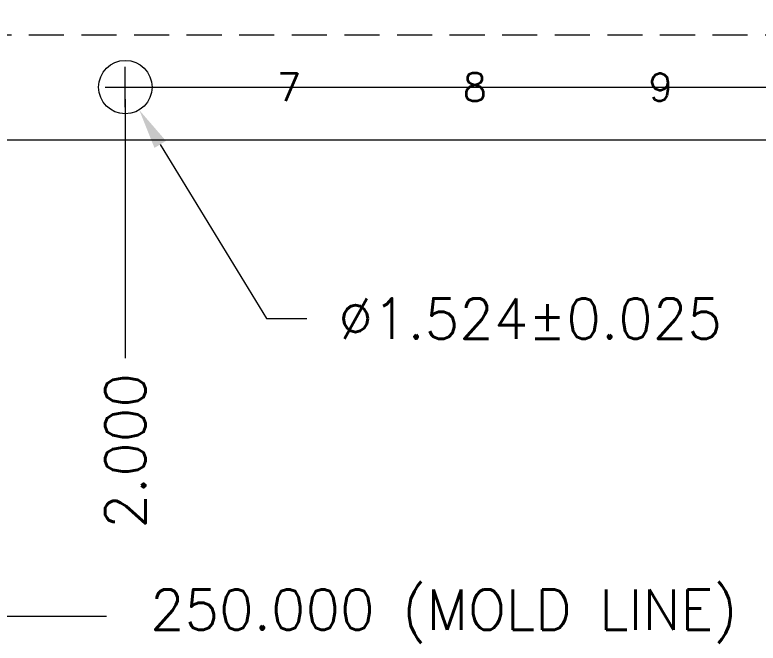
# Model space of a CAD drawing. Header units: millimetres. Extents: x 4026 to 4299, y 1527 to 1783.
# Drawn here: x 4124.44 to 4145.64, y 1654.88 to 1672.79 of the extents above; entities that cross this region are included whole.
import ezdxf

# ---------------------------------------------------------------- set-up
doc = ezdxf.new("R2010")
doc.units = ezdxf.units.MM
doc.linetypes.add('HIDDEN', pattern=[0.375, 0.25, -0.125])
doc.layers.add('1', color=7, linetype='Continuous')
doc.layers.add('1D', color=4, linetype='Continuous')
doc.layers.add('标注线', color=3, linetype='Continuous', lineweight=18)
doc.styles.add('SIMPLEX', font='SIMPLEX')
doc.styles.get("Standard").update_dxf_attribs({"font": ''})
doc.styles.add('宋体', font='')
doc.styles.get('Standard').set_extended_font_data('SimSun')
doc.styles.get('宋体').set_extended_font_data('SimSun')
doc.dimstyles.new('ISO-25', dxfattribs={"dimtxt": 0.1, "dimasz": 0.08, "dimexe": 0.015, "dimexo": 0.015, "dimgap": 0.02, "dimtad": 0, "dimzin": 1, "dimdsep": 46, "dimtxsty": 'Standard', "dimcen": 0.1, "dimadec": 0, "dimazin": 0, "dimtfac": 1, "dimtmove": 0, "dimatfit": 3, "dimfxl": 1, "dimarcsym": 0})

# ---------------------------------------------------------------- blocks, each defined once
blk = doc.blocks.new('*D84')
at = {"layer": 'Defpoints', "color": 0}
for p in [(4129.593, 1745.709), (4094.843, 1673.221), (4096.641, 1661.293)]:
    blk.add_point(p, dxfattribs=at)
at = {"layer": '标注线', "color": 0, "lineweight": 5}
for p, q in [((4094.843, 1673.206), (4094.843, 1665.293)), ((4094.843, 1665.293), (4096.641, 1663.293)), ((4096.641, 1663.293), (4096.641, 1661.293))]:
    blk.add_line(p, q, dxfattribs=at)
at = {"layer": '标注线', "color": 0, "lineweight": 5, "insert": (4096.641, 1658.896), "char_height": 1.15, "attachment_point": 5, "rotation": 90}
blk.add_mtext('34.750', dxfattribs=at)

msp = doc.modelspace()

# ---------------------------------------------------------------- linework, layer by layer
at = {"layer": '1', "lineweight": 5}
msp.add_line((4166.8431, 1669.2214, 0.0291), (4091.3431, 1669.2214, 0.0291), dxfattribs=at)
msp.add_circle((4127.5931, 1670.7334, 0.0291), 0.762, dxfattribs=at)
at = {"layer": '1D', "linetype": 'HIDDEN', "lineweight": 5, "ltscale": 4}
msp.add_line((4090.3431, 1672.2214, 0.0291), (4167.0712, 1672.2214, 0.0291), dxfattribs=at)
at = {"layer": '1D', "lineweight": 5}
for p, q in [((4127.5931, 1670.1584, 0.0291), (4127.5931, 1671.3084, 0.0291)), ((4127.0181, 1670.7334, 0.0291), (4128.1681, 1670.7334, 0.0291))]:
    msp.add_line(p, q, dxfattribs=at)
at = {"layer": '标注线', "lineweight": 5}
for p, q in [((4127.9381, 1670.7334, 0.0291), (4171.9407, 1670.7334, 0.0291)), ((4127.5931, 1670.3884, 0.0291), (4127.5931, 1663.0083, 0.0291)), ((4128.5886, 1669.101, 0.0291), (4131.6167, 1664.1355, 0.0291)), ((4131.6167, 1664.1355, 0.0291), (4132.7667, 1664.1355, 0.0291)), ((4095.8485, 1655.6484, 0.0291), (4127.055, 1655.6484, 0.0291))]:
    msp.add_line(p, q, dxfattribs=at)
msp.add_solid([(4128.7522, 1669.2008, 0.0291), (4128.4249, 1669.0012, 0.0291), (4127.9898, 1670.0829, 0.0291)], dxfattribs=at)

# ---------------------------------------------------------------- texts
at = {"layer": '1D', "color": 1, "lineweight": 5, "char_height": 0.8, "attachment_point": 5, "style": '宋体'}
for s, insert in [('{\\Fsimplex|c0;7}', (4132.2635, 1670.7334, 0.0291)), ('{\\Fsimplex|c0;8}', (4137.5635, 1670.7334, 0.0291)), ('{\\Fsimplex|c0;9}', (4142.8635, 1670.7334, 0.0291))]:
    msp.add_mtext(s, dxfattribs=dict(at, insert=insert))
at = {"layer": '标注线', "lineweight": 5, "char_height": 1.15, "attachment_point": 5, "style": 'SIMPLEX'}
for s, insert in [('\\A1;∅1.524±0.025', (4139.1398, 1664.1355, 0.0291)), ('250.000 (MOLD LINE)', (4136.6761, 1655.6484, 0.0291))]:
    msp.add_mtext(s, dxfattribs=dict(at, insert=insert))
at = {"layer": '标注线', "lineweight": 5, "insert": (4127.5931, 1660.3633, 0.0291), "char_height": 1.15, "attachment_point": 5, "rotation": 90, "style": 'SIMPLEX'}
msp.add_mtext('\\A1;2.000', dxfattribs=at)

# ---------------------------------------------------------------- dimensions: what is measured, and where the dimension line sits
at = {"layer": '标注线', "lineweight": 5}
dim = msp.add_ordinate_dim(feature_location=(4094.8431, 1673.2214), offset=(1.7975, -11.9287), dtype=1, origin=(4129.5931, 1745.7094), dimstyle='ISO-25', override={"dimtxt": 1.15, "dimasz": 1, "dimdec": 3, "dimfxl": 0.0072, "dimlwe": 5, "dimarcsym": 2}, dxfattribs=at)
dim.commit()
dim.dimension.update_dxf_attribs({"geometry": '*D84', "text_midpoint": (4096.6406, 1658.8956)})

doc.saveas('drawing.dxf')
